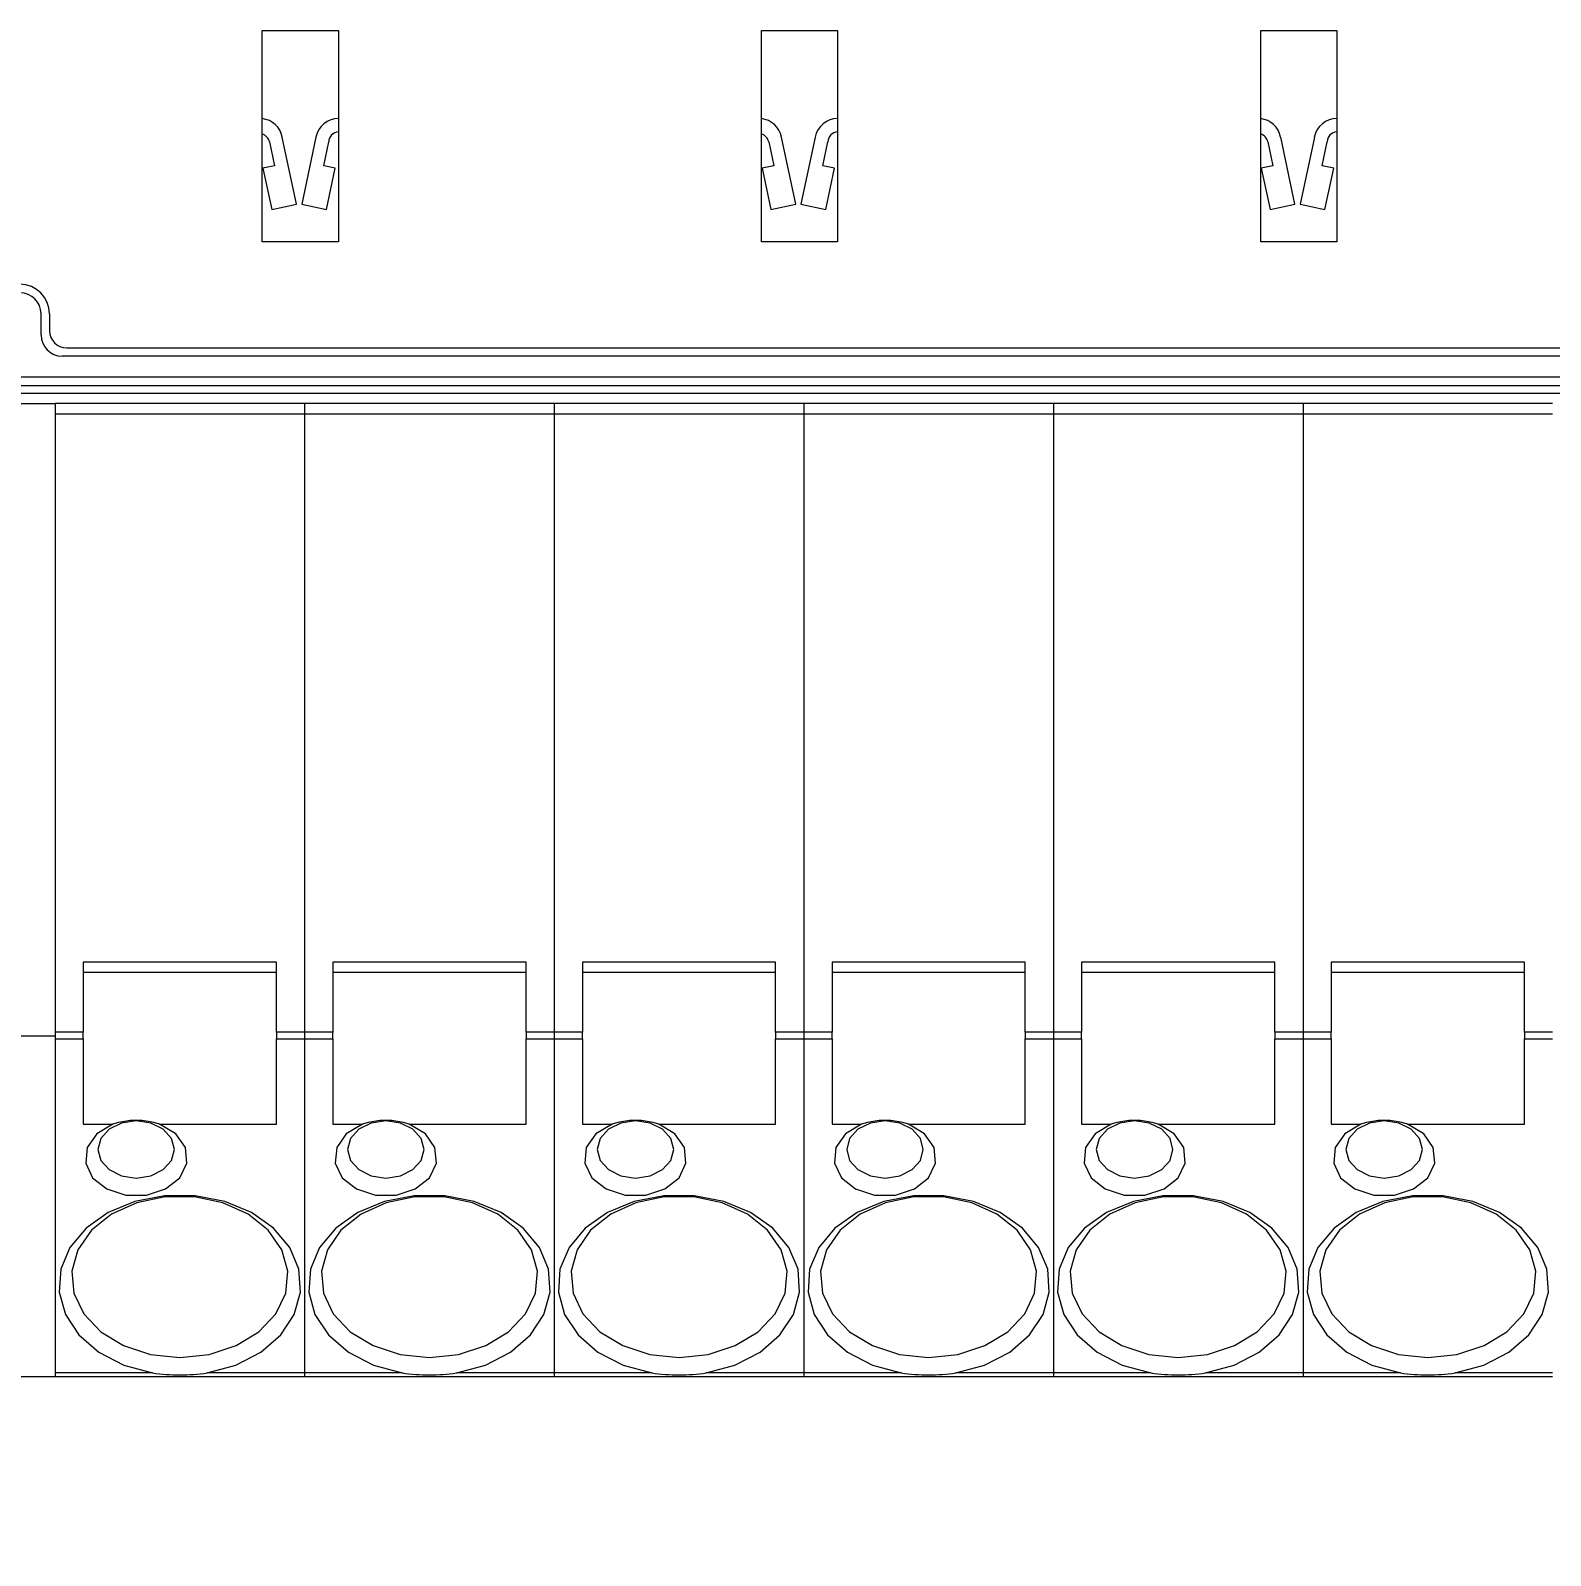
# Model space of a CAD drawing. Header units: inches. Extents: x 0.3 to 10.6, y 0.4 to 8.2.
# Drawn here: x 5.929 to 7.127, y 3.448 to 4.65 of the extents above; entities that cross this region are included whole.
import ezdxf

# ---------------------------------------------------------------- set-up
doc = ezdxf.new("R2010")
doc.units = ezdxf.units.IN
doc.header["$MEASUREMENT"] = 0
doc.layers.add('FORMAT', color=7, linetype='Continuous', lineweight=0)
doc.styles.add('SLDTEXTSTYLE0', font='TXT', dxfattribs={"width": 0.75})
doc.dimstyles.new('SLDDIMSTYLE0', dxfattribs={"dimtxt": 0.25, "dimasz": 0.236, "dimexe": 0, "dimexo": 0.0625, "dimgap": 0.0625, "dimtad": 1, "dimtoh": 1, "dimdec": 3, "dimlfac": 1.5, "dimzin": 12, "dimdsep": 46, "dimtxsty": 'SLDTEXTSTYLE0', "dimblk1": 'CLOSED', "dimblk2": 'CLOSED', "dimsah": 1, "dimcen": 0.09, "dimadec": 0, "dimazin": 0, "dimtfac": 1, "dimtofl": 0, "dimtmove": 0, "dimatfit": 3, "dimldrblk": 'CLOSED', "dimfxl": 0, "dimtolj": 1, "dimtzin": 12, "dimarcsym": 0})

# ---------------------------------------------------------------- blocks, each defined once
blk = doc.blocks.new('_Closed')
at = {"color": 0, "linetype": 'ByBlock', "lineweight": -2}
for p, q in [((-1, 0.166667), (0, 0)), ((-1, 0.166667), (-1, -0.166667)), ((0, 0), (-1, -0.166667)), ((0, 0), (-1, 0))]:
    blk.add_line(p, q, dxfattribs=at)
blk = doc.blocks.new('*D7')
at = {"layer": 'FORMAT'}
for p, q in [((2.9289, 3.7046), (2.9289, 2.8576)), ((7.986, 3.7046), (7.986, 2.8576)), ((7.986, 2.8966), (2.9289, 2.8966))]:
    blk.add_line(p, q, dxfattribs=at)
for centre, start, end in [((5.4649, 3.0949), 153.4349, 206.5651), ((5.6275, 3.0949), 333.4349, 26.5651)]:
    blk.add_arc(centre, 0.4436, start, end, dxfattribs=at)
at = {"layer": 'FORMAT', "xscale": 0.236, "yscale": 0.236, "rotation": 180.0000000000004}
blk.add_blockref('_Closed', (2.9289, 2.8966, 0.0396), dxfattribs=at)
at = {"layer": 'FORMAT', "xscale": 0.236, "yscale": 0.236}
blk.add_blockref('_Closed', (7.986, 2.8966, 0.0396), dxfattribs=at)
at = {"layer": 'FORMAT', "insert": (5.1306, 3.2159), "char_height": 0.25, "attachment_point": 1, "style": 'SLDTEXTSTYLE0'}
blk.add_mtext('7.586', dxfattribs=at)

msp = doc.modelspace()

# ---------------------------------------------------------------- linework, layer by layer
at = {"color": 7, "linetype": 'Continuous', "lineweight": 15}
for p, q in [((6.1118, 4.48353), (6.1118, 4.6502)), ((6.1118, 4.6502), (6.1718, 4.6502)), ((6.1718, 4.6502), (6.1718, 4.48353)), ((6.50513, 4.48353), (6.50513, 4.6502)), ((6.50513, 4.6502), (6.56513, 4.6502)), ((6.56513, 4.6502), (6.56513, 4.48353)), ((6.89846, 4.6502), (6.95846, 4.6502)), ((6.89846, 4.48353), (6.89846, 4.6502)), ((6.95846, 4.6502), (6.95846, 4.48353)), ((6.11745, 4.56238), (6.12142, 4.54367)), ((6.13879, 4.51328), (6.12753, 4.56624)), ((6.15406, 4.56624), (6.14281, 4.51328)), ((6.16017, 4.54367), (6.16415, 4.56238)), ((6.51078, 4.56238), (6.51476, 4.54367)), ((6.53212, 4.51328), (6.52086, 4.56624)), ((6.5474, 4.56624), (6.53614, 4.51328)), ((6.5535, 4.54367), (6.55748, 4.56238)), ((6.90411, 4.56238), (6.90809, 4.54367)), ((6.92546, 4.51328), (6.9142, 4.56624)), ((6.94073, 4.56624), (6.92947, 4.51328)), ((6.94684, 4.54367), (6.95081, 4.56238)), ((6.12142, 4.54367), (6.1123, 4.54173)), ((6.1693, 4.54173), (6.16017, 4.54367)), ((6.51476, 4.54367), (6.50563, 4.54173)), ((6.56263, 4.54173), (6.5535, 4.54367)), ((6.90809, 4.54367), (6.89896, 4.54173)), ((6.95597, 4.54173), (6.94684, 4.54367)), ((6.1123, 4.54173), (6.11923, 4.50912)), ((6.16237, 4.50912), (6.1693, 4.54173)), ((6.50563, 4.54173), (6.51256, 4.50912)), ((6.5557, 4.50912), (6.56263, 4.54173)), ((6.89896, 4.54173), (6.90589, 4.50912)), ((6.94904, 4.50912), (6.95597, 4.54173)), ((6.11923, 4.50912), (6.13879, 4.51328)), ((6.14281, 4.51328), (6.16237, 4.50912)), ((6.51256, 4.50912), (6.53212, 4.51328)), ((6.53614, 4.51328), (6.5557, 4.50912)), ((6.90589, 4.50912), (6.92546, 4.51328)), ((6.92947, 4.51328), (6.94904, 4.50912)), ((6.1718, 4.48353), (6.1118, 4.48353)), ((6.56513, 4.48353), (6.50513, 4.48353)), ((6.95846, 4.48353), (6.89846, 4.48353)), ((5.93746, 4.4102), (5.93746, 4.42686)), ((5.94413, 4.42686), (5.94413, 4.41353)), ((5.95746, 4.4002), (7.52613, 4.4002)), ((7.62613, 4.39353), (5.95413, 4.39353)), ((5.9108, 4.3772), (7.66946, 4.3772)), ((5.9108, 4.37053), (7.66946, 4.37053)), ((5.9108, 4.36434), (7.53413, 4.36434)), ((5.90646, 4.3562), (5.94846, 4.3562)), ((6.14513, 4.3562), (5.94846, 4.3562)), ((5.94846, 4.3562), (5.94846, 3.85786)), ((6.14513, 4.3562), (6.14513, 4.3482)), ((6.3418, 4.3562), (6.14513, 4.3562)), ((6.14513, 4.3562), (6.14513, 4.3482)), ((6.53846, 4.3562), (6.3418, 4.3562)), ((6.3418, 4.3562), (6.3418, 4.3482)), ((6.3418, 4.3562), (6.3418, 4.3482)), ((6.73513, 4.3562), (6.53846, 4.3562)), ((6.53846, 4.3562), (6.53846, 4.3482)), ((6.53846, 4.3562), (6.53846, 4.3482)), ((6.73513, 4.3562), (6.73513, 4.3482)), ((6.9318, 4.3562), (6.73513, 4.3562)), ((6.73513, 4.3562), (6.73513, 4.3482)), ((7.12846, 4.3562), (6.9318, 4.3562)), ((6.9318, 4.3562), (6.9318, 4.3482)), ((6.9318, 4.3562), (6.9318, 4.3482)), ((5.94846, 4.3482), (5.94846, 3.86091)), ((5.94846, 4.3482), (6.14513, 4.3482)), ((6.14513, 4.3482), (6.14513, 3.86091)), ((6.14513, 4.3482), (6.3418, 4.3482)), ((6.14513, 4.3482), (6.14513, 3.86091)), ((6.3418, 4.3482), (6.53846, 4.3482)), ((6.3418, 4.3482), (6.3418, 3.86091)), ((6.3418, 4.3482), (6.3418, 3.86091)), ((6.53846, 4.3482), (6.73513, 4.3482)), ((6.53846, 4.3482), (6.53846, 3.86091)), ((6.53846, 4.3482), (6.53846, 3.86091)), ((6.73513, 4.3482), (6.73513, 3.86091)), ((6.73513, 4.3482), (6.9318, 4.3482)), ((6.73513, 4.3482), (6.73513, 3.86091)), ((6.9318, 4.3482), (7.12846, 4.3482)), ((6.9318, 4.3482), (6.9318, 3.86091)), ((6.9318, 4.3482), (6.9318, 3.86091)), ((6.12291, 3.91603), (5.97068, 3.91603)), ((5.97068, 3.91603), (5.97068, 3.86091)), ((5.97068, 3.90803), (6.12291, 3.90803)), ((6.12291, 3.86091), (6.12291, 3.91603)), ((6.31958, 3.91603), (6.16735, 3.91603)), ((6.16735, 3.91603), (6.16735, 3.86091)), ((6.16735, 3.90803), (6.31958, 3.90803)), ((6.31958, 3.86091), (6.31958, 3.91603)), ((6.51625, 3.91603), (6.36402, 3.91603)), ((6.36402, 3.91603), (6.36402, 3.86091)), ((6.36402, 3.90803), (6.51625, 3.90803)), ((6.51625, 3.86091), (6.51625, 3.91603)), ((6.71291, 3.91603), (6.56068, 3.91603)), ((6.56068, 3.91603), (6.56068, 3.86091)), ((6.56068, 3.90803), (6.71291, 3.90803)), ((6.71291, 3.86091), (6.71291, 3.91603)), ((6.90958, 3.91603), (6.75735, 3.91603)), ((6.75735, 3.91603), (6.75735, 3.86091)), ((6.75735, 3.90803), (6.90958, 3.90803)), ((6.90958, 3.86091), (6.90958, 3.91603)), ((7.10625, 3.91603), (6.95401, 3.91603)), ((6.95401, 3.91603), (6.95401, 3.86091)), ((6.95401, 3.90803), (7.10625, 3.90803)), ((7.10625, 3.86091), (7.10625, 3.91603)), ((5.97068, 3.86091), (5.94846, 3.86091)), ((5.97068, 3.85558), (5.97068, 3.86091)), ((6.14513, 3.86091), (6.12291, 3.86091)), ((6.12291, 3.86091), (6.12291, 3.85558)), ((6.14513, 3.86091), (6.14513, 3.85558)), ((6.16735, 3.86091), (6.14513, 3.86091)), ((6.14513, 3.86091), (6.14513, 3.85558)), ((6.16735, 3.85558), (6.16735, 3.86091)), ((6.3418, 3.86091), (6.31958, 3.86091)), ((6.31958, 3.86091), (6.31958, 3.85558)), ((6.36402, 3.86091), (6.3418, 3.86091)), ((6.3418, 3.86091), (6.3418, 3.85558)), ((6.3418, 3.86091), (6.3418, 3.85558)), ((6.36402, 3.85558), (6.36402, 3.86091)), ((6.53846, 3.86091), (6.51625, 3.86091)), ((6.51625, 3.86091), (6.51625, 3.85558)), ((6.56068, 3.86091), (6.53846, 3.86091)), ((6.53846, 3.86091), (6.53846, 3.85558)), ((6.53846, 3.86091), (6.53846, 3.85558)), ((6.56068, 3.85558), (6.56068, 3.86091)), ((6.73513, 3.86091), (6.71291, 3.86091)), ((6.71291, 3.86091), (6.71291, 3.85558)), ((6.73513, 3.86091), (6.73513, 3.85558)), ((6.75735, 3.86091), (6.73513, 3.86091)), ((6.73513, 3.86091), (6.73513, 3.85558)), ((6.75735, 3.85558), (6.75735, 3.86091)), ((6.9318, 3.86091), (6.90958, 3.86091)), ((6.90958, 3.86091), (6.90958, 3.85558)), ((6.95401, 3.86091), (6.9318, 3.86091)), ((6.9318, 3.86091), (6.9318, 3.85558)), ((6.9318, 3.86091), (6.9318, 3.85558)), ((6.95401, 3.85558), (6.95401, 3.86091)), ((7.12846, 3.86091), (7.10625, 3.86091)), ((7.10625, 3.86091), (7.10625, 3.85558)), ((5.90646, 3.85786), (5.94846, 3.85786)), ((5.94846, 3.85786), (5.94846, 3.58953)), ((5.94846, 3.85558), (5.97068, 3.85558)), ((5.94846, 3.85558), (5.94846, 3.5922)), ((5.97068, 3.85558), (5.97068, 3.78829)), ((6.12291, 3.85558), (6.14513, 3.85558)), ((6.12291, 3.78829), (6.12291, 3.85558)), ((6.14513, 3.85558), (6.14513, 3.5922)), ((6.14513, 3.85558), (6.16735, 3.85558)), ((6.14513, 3.85558), (6.14513, 3.5922)), ((6.16735, 3.85558), (6.16735, 3.78829)), ((6.31958, 3.85558), (6.3418, 3.85558)), ((6.31958, 3.78829), (6.31958, 3.85558)), ((6.3418, 3.85558), (6.36402, 3.85558)), ((6.3418, 3.85558), (6.3418, 3.5922)), ((6.3418, 3.85558), (6.3418, 3.5922)), ((6.36402, 3.85558), (6.36402, 3.78829)), ((6.51625, 3.85558), (6.53846, 3.85558)), ((6.51625, 3.78829), (6.51625, 3.85558)), ((6.53846, 3.85558), (6.56068, 3.85558)), ((6.53846, 3.85558), (6.53846, 3.5922)), ((6.53846, 3.85558), (6.53846, 3.5922)), ((6.56068, 3.85558), (6.56068, 3.78829)), ((6.71291, 3.85558), (6.73513, 3.85558)), ((6.71291, 3.78829), (6.71291, 3.85558)), ((6.73513, 3.85558), (6.73513, 3.5922)), ((6.73513, 3.85558), (6.75735, 3.85558)), ((6.73513, 3.85558), (6.73513, 3.5922)), ((6.75735, 3.85558), (6.75735, 3.78829)), ((6.90958, 3.85558), (6.9318, 3.85558)), ((6.90958, 3.78829), (6.90958, 3.85558)), ((6.9318, 3.85558), (6.95401, 3.85558)), ((6.9318, 3.85558), (6.9318, 3.5922)), ((6.9318, 3.85558), (6.9318, 3.5922)), ((6.95401, 3.85558), (6.95401, 3.78829)), ((7.10625, 3.85558), (7.12846, 3.85558)), ((7.10625, 3.78829), (7.10625, 3.85558)), ((5.97068, 3.78829), (5.994, 3.78829)), ((6.03089, 3.78829), (6.12291, 3.78829)), ((6.16735, 3.78829), (6.19067, 3.78829)), ((6.22756, 3.78829), (6.31958, 3.78829)), ((6.36402, 3.78829), (6.38734, 3.78829)), ((6.42422, 3.78829), (6.51625, 3.78829)), ((6.56068, 3.78829), (6.584, 3.78829)), ((6.62089, 3.78829), (6.71291, 3.78829)), ((6.75735, 3.78829), (6.78067, 3.78829)), ((6.81756, 3.78829), (6.90958, 3.78829)), ((6.95401, 3.78829), (6.97734, 3.78829)), ((7.01422, 3.78829), (7.10625, 3.78829)), ((5.90646, 3.58953), (5.94846, 3.58953)), ((6.02528, 3.5922), (5.94846, 3.5922)), ((5.94846, 3.58953), (6.14513, 3.58953)), ((6.14513, 3.5922), (6.06831, 3.5922)), ((6.14513, 3.5922), (6.14513, 3.58953)), ((6.22195, 3.5922), (6.14513, 3.5922)), ((6.14513, 3.5922), (6.14513, 3.58953)), ((6.14513, 3.58953), (6.3418, 3.58953)), ((6.3418, 3.5922), (6.26498, 3.5922)), ((6.41861, 3.5922), (6.3418, 3.5922)), ((6.3418, 3.5922), (6.3418, 3.58953)), ((6.3418, 3.5922), (6.3418, 3.58953)), ((6.3418, 3.58953), (6.53846, 3.58953)), ((6.53846, 3.5922), (6.46165, 3.5922)), ((6.61528, 3.5922), (6.53846, 3.5922)), ((6.53846, 3.5922), (6.53846, 3.58953)), ((6.53846, 3.5922), (6.53846, 3.58953)), ((6.53846, 3.58953), (6.73513, 3.58953)), ((6.73513, 3.5922), (6.65831, 3.5922)), ((6.73513, 3.5922), (6.73513, 3.58953)), ((6.81195, 3.5922), (6.73513, 3.5922)), ((6.73513, 3.5922), (6.73513, 3.58953)), ((6.73513, 3.58953), (6.9318, 3.58953)), ((6.9318, 3.5922), (6.85498, 3.5922)), ((7.00861, 3.5922), (6.9318, 3.5922)), ((6.9318, 3.5922), (6.9318, 3.58953)), ((6.9318, 3.5922), (6.9318, 3.58953)), ((6.9318, 3.58953), (7.12846, 3.58953)), ((7.12846, 3.5922), (7.05165, 3.5922))]:
    msp.add_line(p, q, dxfattribs=at)
at = {"color": 7, "linetype": 'Continuous', "lineweight": 15, "flags": 128}
for points in [[(5.994, 3.78829), (5.9813, 3.78061), (5.97376, 3.76979), (5.97263, 3.75762), (5.9781, 3.74613), (5.98926, 3.73722), (6.00427, 3.73236), (6.02062, 3.73236), (6.03563, 3.73722), (6.04679, 3.74613), (6.05226, 3.75762), (6.05113, 3.76979), (6.04359, 3.78061), (6.03089, 3.78829)], [(6.01245, 3.74585), (6.024, 3.74756), (6.03379, 3.75244), (6.04033, 3.75974), (6.04263, 3.76835), (6.04033, 3.77696), (6.03379, 3.78426), (6.024, 3.78913), (6.01245, 3.79085), (6.00089, 3.78913), (5.9911, 3.78426), (5.98456, 3.77696), (5.98226, 3.76835), (5.98456, 3.75974), (5.9911, 3.75244), (6.00089, 3.74756), (6.01245, 3.74585)], [(6.19067, 3.78829), (6.17797, 3.78061), (6.17043, 3.76979), (6.1693, 3.75762), (6.17477, 3.74613), (6.18593, 3.73722), (6.20093, 3.73236), (6.21729, 3.73236), (6.23229, 3.73722), (6.24346, 3.74613), (6.24893, 3.75762), (6.2478, 3.76979), (6.24026, 3.78061), (6.22756, 3.78829)], [(6.20911, 3.74585), (6.22066, 3.74756), (6.23046, 3.75244), (6.237, 3.75974), (6.2393, 3.76835), (6.237, 3.77696), (6.23046, 3.78426), (6.22066, 3.78913), (6.20911, 3.79085), (6.19756, 3.78913), (6.18777, 3.78426), (6.18123, 3.77696), (6.17893, 3.76835), (6.18123, 3.75974), (6.18777, 3.75244), (6.19756, 3.74756), (6.20911, 3.74585)], [(6.38734, 3.78829), (6.37463, 3.78061), (6.36709, 3.76979), (6.36597, 3.75762), (6.37144, 3.74613), (6.3826, 3.73722), (6.3976, 3.73236), (6.41396, 3.73236), (6.42896, 3.73722), (6.44012, 3.74613), (6.44559, 3.75762), (6.44446, 3.76979), (6.43692, 3.78061), (6.42422, 3.78829)], [(6.40578, 3.74585), (6.41733, 3.74756), (6.42712, 3.75244), (6.43366, 3.75974), (6.43596, 3.76835), (6.43366, 3.77696), (6.42712, 3.78426), (6.41733, 3.78913), (6.40578, 3.79085), (6.39423, 3.78913), (6.38444, 3.78426), (6.37789, 3.77696), (6.3756, 3.76835), (6.37789, 3.75974), (6.38444, 3.75244), (6.39423, 3.74756), (6.40578, 3.74585)], [(6.584, 3.78829), (6.5713, 3.78061), (6.56376, 3.76979), (6.56263, 3.75762), (6.5681, 3.74613), (6.57926, 3.73722), (6.59427, 3.73236), (6.61062, 3.73236), (6.62563, 3.73722), (6.63679, 3.74613), (6.64226, 3.75762), (6.64113, 3.76979), (6.63359, 3.78061), (6.62089, 3.78829)], [(6.60245, 3.74585), (6.614, 3.74756), (6.62379, 3.75244), (6.63033, 3.75974), (6.63263, 3.76835), (6.63033, 3.77696), (6.62379, 3.78426), (6.614, 3.78913), (6.60245, 3.79085), (6.59089, 3.78913), (6.5811, 3.78426), (6.57456, 3.77696), (6.57226, 3.76835), (6.57456, 3.75974), (6.5811, 3.75244), (6.59089, 3.74756), (6.60245, 3.74585)], [(6.78067, 3.78829), (6.76797, 3.78061), (6.76043, 3.76979), (6.7593, 3.75762), (6.76477, 3.74613), (6.77593, 3.73722), (6.79093, 3.73236), (6.80729, 3.73236), (6.82229, 3.73722), (6.83346, 3.74613), (6.83893, 3.75762), (6.8378, 3.76979), (6.83026, 3.78061), (6.81756, 3.78829)], [(6.79911, 3.74585), (6.81066, 3.74756), (6.82046, 3.75244), (6.827, 3.75974), (6.8293, 3.76835), (6.827, 3.77696), (6.82046, 3.78426), (6.81066, 3.78913), (6.79911, 3.79085), (6.78756, 3.78913), (6.77777, 3.78426), (6.77123, 3.77696), (6.76893, 3.76835), (6.77123, 3.75974), (6.77777, 3.75244), (6.78756, 3.74756), (6.79911, 3.74585)], [(6.97734, 3.78829), (6.96463, 3.78061), (6.95709, 3.76979), (6.95597, 3.75762), (6.96144, 3.74613), (6.9726, 3.73722), (6.9876, 3.73236), (7.00396, 3.73236), (7.01896, 3.73722), (7.03012, 3.74613), (7.03559, 3.75762), (7.03446, 3.76979), (7.02692, 3.78061), (7.01422, 3.78829)], [(6.99578, 3.74585), (7.00733, 3.74756), (7.01712, 3.75244), (7.02366, 3.75974), (7.02596, 3.76835), (7.02366, 3.77696), (7.01712, 3.78426), (7.00733, 3.78913), (6.99578, 3.79085), (6.98423, 3.78913), (6.97444, 3.78426), (6.96789, 3.77696), (6.9656, 3.76835), (6.96789, 3.75974), (6.97444, 3.75244), (6.98423, 3.74756), (6.99578, 3.74585)], [(6.06831, 3.5922), (6.0909, 3.59843), (6.11067, 3.60868), (6.12636, 3.62229), (6.13697, 3.63841), (6.14182, 3.65599), (6.14061, 3.67392), (6.1334, 3.69105), (6.12066, 3.70628), (6.10321, 3.71865), (6.08215, 3.72736), (6.05884, 3.73186), (6.03476, 3.73186), (6.01144, 3.72736), (5.99039, 3.71865), (5.97293, 3.70628), (5.96019, 3.69105), (5.95299, 3.67392), (5.95177, 3.65599), (5.95662, 3.63841), (5.96723, 3.62229), (5.98293, 3.60868), (6.0027, 3.59843), (6.02528, 3.5922)], [(6.0468, 3.60448), (6.06981, 3.60684), (6.09112, 3.61374), (6.10914, 3.62467), (6.12254, 3.63881), (6.13031, 3.65513), (6.1319, 3.6724), (6.12717, 3.68936), (6.11649, 3.70473), (6.10063, 3.71738), (6.08078, 3.72638), (6.05841, 3.73105), (6.03518, 3.73105), (6.01281, 3.72638), (5.99296, 3.71738), (5.97711, 3.70473), (5.96642, 3.68936), (5.96169, 3.6724), (5.96328, 3.65513), (5.97106, 3.63881), (5.98446, 3.62467), (6.00248, 3.61374), (6.02378, 3.60684), (6.0468, 3.60448)], [(6.26498, 3.5922), (6.28757, 3.59843), (6.30734, 3.60868), (6.32303, 3.62229), (6.33364, 3.63841), (6.33849, 3.65599), (6.33727, 3.67392), (6.33007, 3.69105), (6.31733, 3.70628), (6.29988, 3.71865), (6.27882, 3.72736), (6.25551, 3.73186), (6.23142, 3.73186), (6.20811, 3.72736), (6.18705, 3.71865), (6.1696, 3.70628), (6.15686, 3.69105), (6.14965, 3.67392), (6.14844, 3.65599), (6.15329, 3.63841), (6.1639, 3.62229), (6.17959, 3.60868), (6.19936, 3.59843), (6.22195, 3.5922)], [(6.24346, 3.60448), (6.26648, 3.60684), (6.28779, 3.61374), (6.30581, 3.62467), (6.3192, 3.63881), (6.32698, 3.65513), (6.32857, 3.6724), (6.32384, 3.68936), (6.31315, 3.70473), (6.2973, 3.71738), (6.27745, 3.72638), (6.25508, 3.73105), (6.23185, 3.73105), (6.20948, 3.72638), (6.18963, 3.71738), (6.17377, 3.70473), (6.16309, 3.68936), (6.15836, 3.6724), (6.15995, 3.65513), (6.16773, 3.63881), (6.18112, 3.62467), (6.19914, 3.61374), (6.22045, 3.60684), (6.24346, 3.60448)], [(6.46165, 3.5922), (6.48423, 3.59843), (6.504, 3.60868), (6.51969, 3.62229), (6.5303, 3.63841), (6.53516, 3.65599), (6.53394, 3.67392), (6.52673, 3.69105), (6.514, 3.70628), (6.49654, 3.71865), (6.47549, 3.72736), (6.45217, 3.73186), (6.42809, 3.73186), (6.40477, 3.72736), (6.38372, 3.71865), (6.36626, 3.70628), (6.35353, 3.69105), (6.34632, 3.67392), (6.34511, 3.65599), (6.34996, 3.63841), (6.36057, 3.62229), (6.37626, 3.60868), (6.39603, 3.59843), (6.41861, 3.5922)], [(6.44013, 3.60448), (6.46314, 3.60684), (6.48445, 3.61374), (6.50247, 3.62467), (6.51587, 3.63881), (6.52365, 3.65513), (6.52523, 3.6724), (6.52051, 3.68936), (6.50982, 3.70473), (6.49396, 3.71738), (6.47411, 3.72638), (6.45175, 3.73105), (6.42852, 3.73105), (6.40615, 3.72638), (6.3863, 3.71738), (6.37044, 3.70473), (6.35975, 3.68936), (6.35503, 3.6724), (6.35661, 3.65513), (6.36439, 3.63881), (6.37779, 3.62467), (6.39581, 3.61374), (6.41712, 3.60684), (6.44013, 3.60448)], [(6.65831, 3.5922), (6.6809, 3.59843), (6.70067, 3.60868), (6.71636, 3.62229), (6.72697, 3.63841), (6.73182, 3.65599), (6.73061, 3.67392), (6.7234, 3.69105), (6.71066, 3.70628), (6.69321, 3.71865), (6.67215, 3.72736), (6.64884, 3.73186), (6.62476, 3.73186), (6.60144, 3.72736), (6.58039, 3.71865), (6.56293, 3.70628), (6.55019, 3.69105), (6.54299, 3.67392), (6.54177, 3.65599), (6.54662, 3.63841), (6.55723, 3.62229), (6.57293, 3.60868), (6.5927, 3.59843), (6.61528, 3.5922)], [(6.6368, 3.60448), (6.65981, 3.60684), (6.68112, 3.61374), (6.69914, 3.62467), (6.71254, 3.63881), (6.72031, 3.65513), (6.7219, 3.6724), (6.71717, 3.68936), (6.70649, 3.70473), (6.69063, 3.71738), (6.67078, 3.72638), (6.64841, 3.73105), (6.62518, 3.73105), (6.60281, 3.72638), (6.58296, 3.71738), (6.56711, 3.70473), (6.55642, 3.68936), (6.55169, 3.6724), (6.55328, 3.65513), (6.56106, 3.63881), (6.57446, 3.62467), (6.59248, 3.61374), (6.61378, 3.60684), (6.6368, 3.60448)], [(6.85498, 3.5922), (6.87757, 3.59843), (6.89734, 3.60868), (6.91303, 3.62229), (6.92364, 3.63841), (6.92849, 3.65599), (6.92727, 3.67392), (6.92007, 3.69105), (6.90733, 3.70628), (6.88988, 3.71865), (6.86882, 3.72736), (6.84551, 3.73186), (6.82142, 3.73186), (6.79811, 3.72736), (6.77705, 3.71865), (6.7596, 3.70628), (6.74686, 3.69105), (6.73965, 3.67392), (6.73844, 3.65599), (6.74329, 3.63841), (6.7539, 3.62229), (6.76959, 3.60868), (6.78936, 3.59843), (6.81195, 3.5922)], [(6.83346, 3.60448), (6.85648, 3.60684), (6.87779, 3.61374), (6.89581, 3.62467), (6.9092, 3.63881), (6.91698, 3.65513), (6.91857, 3.6724), (6.91384, 3.68936), (6.90315, 3.70473), (6.8873, 3.71738), (6.86745, 3.72638), (6.84508, 3.73105), (6.82185, 3.73105), (6.79948, 3.72638), (6.77963, 3.71738), (6.76377, 3.70473), (6.75309, 3.68936), (6.74836, 3.6724), (6.74995, 3.65513), (6.75773, 3.63881), (6.77112, 3.62467), (6.78914, 3.61374), (6.81045, 3.60684), (6.83346, 3.60448)], [(7.05165, 3.5922), (7.07423, 3.59843), (7.094, 3.60868), (7.10969, 3.62229), (7.1203, 3.63841), (7.12516, 3.65599), (7.12394, 3.67392), (7.11673, 3.69105), (7.104, 3.70628), (7.08654, 3.71865), (7.06549, 3.72736), (7.04217, 3.73186), (7.01809, 3.73186), (6.99477, 3.72736), (6.97372, 3.71865), (6.95626, 3.70628), (6.94353, 3.69105), (6.93632, 3.67392), (6.9351, 3.65599), (6.93996, 3.63841), (6.95057, 3.62229), (6.96626, 3.60868), (6.98603, 3.59843), (7.00861, 3.5922)], [(7.03013, 3.60448), (7.05314, 3.60684), (7.07445, 3.61374), (7.09247, 3.62467), (7.10587, 3.63881), (7.11365, 3.65513), (7.11523, 3.6724), (7.11051, 3.68936), (7.09982, 3.70473), (7.08396, 3.71738), (7.06411, 3.72638), (7.04175, 3.73105), (7.01852, 3.73105), (6.99615, 3.72638), (6.9763, 3.71738), (6.96044, 3.70473), (6.94975, 3.68936), (6.94503, 3.6724), (6.94661, 3.65513), (6.95439, 3.63881), (6.96779, 3.62467), (6.98581, 3.61374), (7.00712, 3.60684), (7.03013, 3.60448)]]:
    msp.add_lwpolyline(points, dxfattribs=at)
at = {"color": 7, "linetype": 'Continuous', "lineweight": 15}
for centre, radius, start, end in [((6.10937, 4.56238), 0.01857, 12, 82.48101), ((6.17223, 4.56238), 0.01857, 91.32676, 168), ((6.5027, 4.56238), 0.01857, 12, 82.48101), ((6.56556, 4.56238), 0.01857, 91.32676, 168), ((6.89603, 4.56238), 0.01857, 12, 82.48101), ((6.95889, 4.56238), 0.01857, 91.32676, 168), ((6.10946, 4.56068), 0.00817, 12, 73.34461), ((6.17214, 4.56238), 0.00799, 92.4505, 180), ((6.50279, 4.56068), 0.00817, 12, 73.34461), ((6.56547, 4.56238), 0.00799, 92.4505, 180), ((6.89612, 4.56068), 0.00817, 12, 73.34461), ((6.95881, 4.56238), 0.00799, 92.4505, 180), ((5.9208, 4.42686), 0.02333, 0, 90), ((5.9208, 4.42686), 0.01667, 0, 90), ((5.95746, 4.41353), 0.01333, 180, 270), ((5.95413, 4.4102), 0.01667, 180, 270), ((6.01245, 3.73205), 0.05919, 71.844, 108.156), ((6.20911, 3.73205), 0.05919, 71.844, 108.156), ((6.40578, 3.73205), 0.05919, 71.84396, 108.15604), ((6.60245, 3.73205), 0.05919, 71.84397, 108.15603), ((6.79911, 3.73205), 0.05919, 71.84403, 108.15597), ((6.99578, 3.73205), 0.05919, 71.84403, 108.15597), ((6.0468, 3.74719), 0.15648, 262.09704, 277.90296), ((6.24346, 3.74719), 0.15648, 262.09704, 277.90296), ((6.44013, 3.74719), 0.15648, 262.09706, 277.90294), ((6.6368, 3.74719), 0.15648, 262.09703, 277.90297), ((6.83346, 3.74719), 0.15648, 262.09706, 277.90294), ((7.03013, 3.74719), 0.15648, 262.09706, 277.90294)]:
    msp.add_arc(centre, radius, start, end, dxfattribs=at)

# ---------------------------------------------------------------- dimensions: what is measured, and where the dimension line sits
at = {"layer": 'FORMAT'}
dim = msp.add_linear_dim(base=(2.92892, 2.89656), p1=(7.98601, 3.74363), p2=(2.92892, 3.74363), angle=0, text='(<>)', dimstyle='SLDDIMSTYLE0', dxfattribs=at)
dim.commit()
dim.dimension.update_dxf_attribs({"geometry": '*D7', "text_midpoint": (5.5462, 2.89656), "dimtype": 160})

doc.saveas('drawing.dxf')
